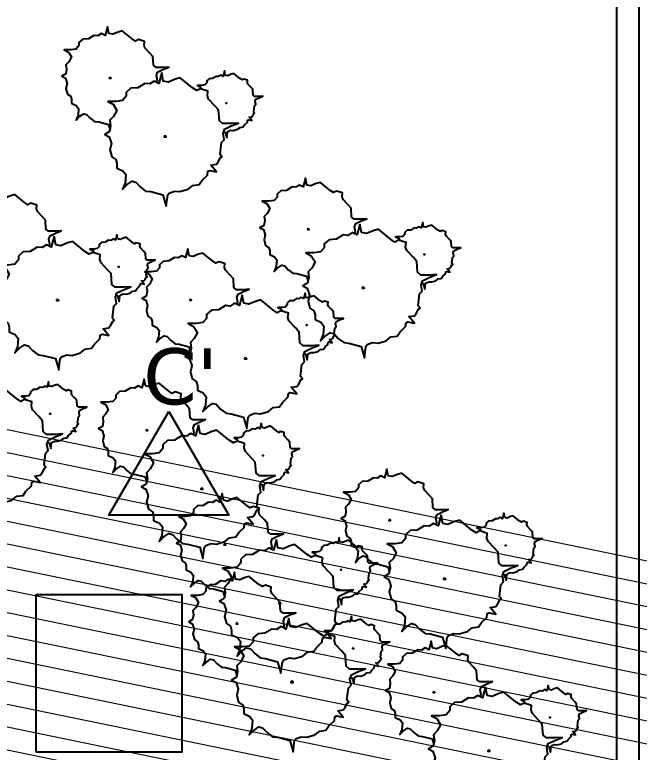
# Model space of a CAD drawing. Header units: millimetres. Extents: x 2699056 to 8562313, y 3604254 to 5198898.
# Drawn here: x 2848101 to 2875978, y 3666860 to 3699786 of the extents above; entities that cross this region are included whole.
import ezdxf

# ---------------------------------------------------------------- set-up
doc = ezdxf.new("R2010")
doc.units = ezdxf.units.MM
doc.header["$LTSCALE"] = 10
doc.header["$MEASUREMENT"] = 0
doc.layers.add('XL Transparent', color=253, linetype='Continuous')
doc.layers.add('zelen', color=69, linetype='Continuous')
doc.styles.get("Standard").update_dxf_attribs({"font": 'arial.ttf'})

# ---------------------------------------------------------------- blocks, each defined once
blk = doc.blocks.new('Clump of Trees or Bushes - plan')
for points in [[(-10.993, 56.487), (-9.228, 58.426), (-10.144, 63.512), (-8.923, 67.033), (-3.43, 69.772), (2.673, 72.119), (-2.82, 71.728), (-10.449, 71.728), (-13.195, 74.075), (-13.806, 83.073), (-16.857, 86.594), (-22.045, 92.071), (-22.961, 94.81), (-22.656, 98.722), (-28.759, 100.678), (-31.811, 99.113), (-35.472, 101.461), (-45.543, 109.676), (-49.815, 108.503), (-55.308, 106.155), (-59.58, 106.938), (-60.801, 113.98), (-63.242, 104.982), (-67.209, 106.938), (-70.872, 104.59), (-74.839, 104.982), (-80.637, 101.461), (-86.435, 101.069), (-90.402, 97.548), (-90.402, 94.419), (-93.454, 90.898), (-98.947, 90.115), (-105.66, 90.115), (-101.083, 87.768), (-98.031, 82.682), (-100.778, 77.596), (-103.829, 74.466), (-103.219, 69.772), (-104.134, 65.077), (-108.102, 62.73), (-104.439, 60.774), (-102.609, 55.297), (-103.829, 50.211), (-102.303, 44.342), (-98.947, 41.995), (-98.031, 38.865), (-98.031, 34.953), (-93.148, 32.606), (-90.707, 29.476), (-91.317, 22.434), (-93.454, 17.348), (-89.487, 21.26), (-85.519, 23.999), (-82.468, 23.216), (-78.806, 19.304), (-74.228, 15.783), (-69.956, 15.392), (-59.886, 12.653), (-58.254, 7.074)], [(59.448, 5.262), (60.936, 4.858), (62.652, -1.011), (63.415, 4.858), (64.178, 5.836), (66.848, 6.814), (69.709, 6.569), (73.905, 7.792), (76.385, 9.748), (79.627, 10.237), (81.153, 12.438), (84.014, 15.127), (84.205, 17.084), (85.158, 17.573), (88.591, 16.839), (85.73, 20.262), (88.591, 20.751), (89.545, 21.974), (90.689, 24.174), (91.452, 24.663), (90.499, 25.886), (91.261, 31.999), (92.596, 33.466), (92.024, 36.645), (92.787, 38.845), (96.22, 40.557), (100.035, 42.024), (96.602, 41.779), (91.834, 41.779), (90.117, 43.246), (89.736, 48.871), (87.828, 51.071), (84.586, 54.494), (84.014, 56.206), (84.205, 58.651), (80.39, 59.873), (78.483, 58.895), (76.194, 60.362), (69.9, 65.497), (67.23, 64.764), (63.797, 63.297), (61.126, 63.786), (60.364, 68.187), (58.838, 62.563), (56.358, 63.786), (54.07, 62.319), (51.59, 62.563), (47.966, 60.362), (44.343, 60.118), (41.863, 57.917), (41.863, 55.961), (39.956, 53.761), (36.523, 53.272), (32.327, 53.272), (35.187, 51.805), (36.641, 49.381)]]:
    blk.add_lwpolyline(points)
for points in [[(-4.577, 66.508), (-7.629, 55.261), (-12.588, 57.706), (-17.166, 54.772), (-22.125, 55.261), (-29.372, 50.86), (-36.62, 50.371), (-41.579, 45.969), (-41.579, 42.057), (-45.393, 37.656), (-52.259, 36.678), (-60.651, 36.678), (-54.93, 33.743), (-51.115, 27.386), (-54.548, 21.029), (-58.363, 17.116), (-57.6, 11.248), (-58.744, 5.38), (-63.703, 2.446), (-59.126, 0), (-56.837, -6.846), (-58.363, -13.203), (-56.455, -20.539), (-52.259, -23.473), (-51.115, -27.385), (-51.115, -32.275), (-45.012, -35.21), (-41.96, -39.122), (-42.723, -47.924), (-45.393, -54.282), (-40.434, -49.391), (-35.475, -45.968), (-31.661, -46.946), (-27.083, -51.837), (-21.362, -56.238), (-16.021, -56.727), (-3.433, -60.15), (0, -71.887), (1.526, -60.15), (3.052, -58.194), (8.392, -56.238), (14.114, -56.727), (22.506, -54.282), (27.465, -50.369), (33.949, -49.391), (37.001, -44.99), (42.723, -39.611), (43.104, -35.699), (45.012, -34.721), (51.878, -36.188), (46.156, -29.341), (51.878, -28.363), (53.785, -25.918), (56.074, -21.517), (57.6, -20.539), (55.692, -18.094), (57.218, -5.868), (59.888, -2.934), (58.744, 3.424), (60.27, 7.825), (67.136, 11.248), (74.765, 14.182), (67.899, 13.693), (58.363, 13.693), (54.93, 16.627), (54.167, 27.875), (50.352, 32.276), (43.867, 39.123), (42.723, 42.546), (43.104, 47.436), (35.475, 49.882), (31.661, 47.925), (27.083, 50.86), (14.495, 61.129), (9.155, 59.662), (2.289, 56.728), (-3.052, 57.706)], [(-58.055, 61.947), (-58.97, 60.774), (-57.139, 60.774)], [(62.08, 35.667), (61.508, 34.933), (62.652, 34.933)], [(-1.144, 1.468), (-2.289, 0), (0, 0)]]:
    blk.add_lwpolyline(points, close=True)

msp = doc.modelspace()

# ---------------------------------------------------------------- linework, layer by layer
for p, q in [((2875978, 3604254), (2875978, 3727214)), ((2874978, 3605254), (2874978, 3726235))]:
    msp.add_line(p, q)
for points in [[(2854980, 3682077), (2857658, 3677439), (2852303, 3677439)], [(2849044, 3666881), (2855581, 3666881), (2855581, 3673885), (2849044, 3673885)]]:
    msp.add_lwpolyline(points, close=True)
at = {"layer": 'XL Transparent', "lineweight": 5, "ltscale": 10, "transparency": 33554521}
for p in [(2788378, 3693439), (2788177, 3692459), (2787976, 3691480), (2787775, 3690500), (2787574, 3689520), (2787374, 3688541), (2787173, 3687561), (2786972, 3686582), (2786771, 3685602), (2786570, 3684622), (2786369, 3683643), (2786168, 3682663), (2785967, 3681683), (2785767, 3680704), (2785566, 3679724)]:
    msp.add_xline(p, (0.9796156, -0.2008812), dxfattribs=at)

# ---------------------------------------------------------------- block references
at = {"layer": 'zelen', "xscale": 43.11638107232748, "yscale": 43.11638107232748, "zscale": 43.11638107232748}
for p in [(2854865, 3694335), (2863708, 3687572), (2850062, 3687026), (2858456, 3684418), (2847006, 3680458), (2856504, 3678603), (2867338, 3674588), (2859983, 3673497), (2860529, 3669979), (2869315, 3666906)]:
    msp.add_blockref('Clump of Trees or Bushes - plan', p, dxfattribs=at)

# ---------------------------------------------------------------- texts
at = {"insert": (2853831, 3684894), "char_height": 2500, "attachment_point": 1}
msp.add_mtext_dynamic_manual_height_columns("{\\fVerdana|b0|i0|c0|p34;C'}", width=36407.11, gutter_width=12.5, heights=[0], dxfattribs=at)

doc.saveas('drawing.dxf')
